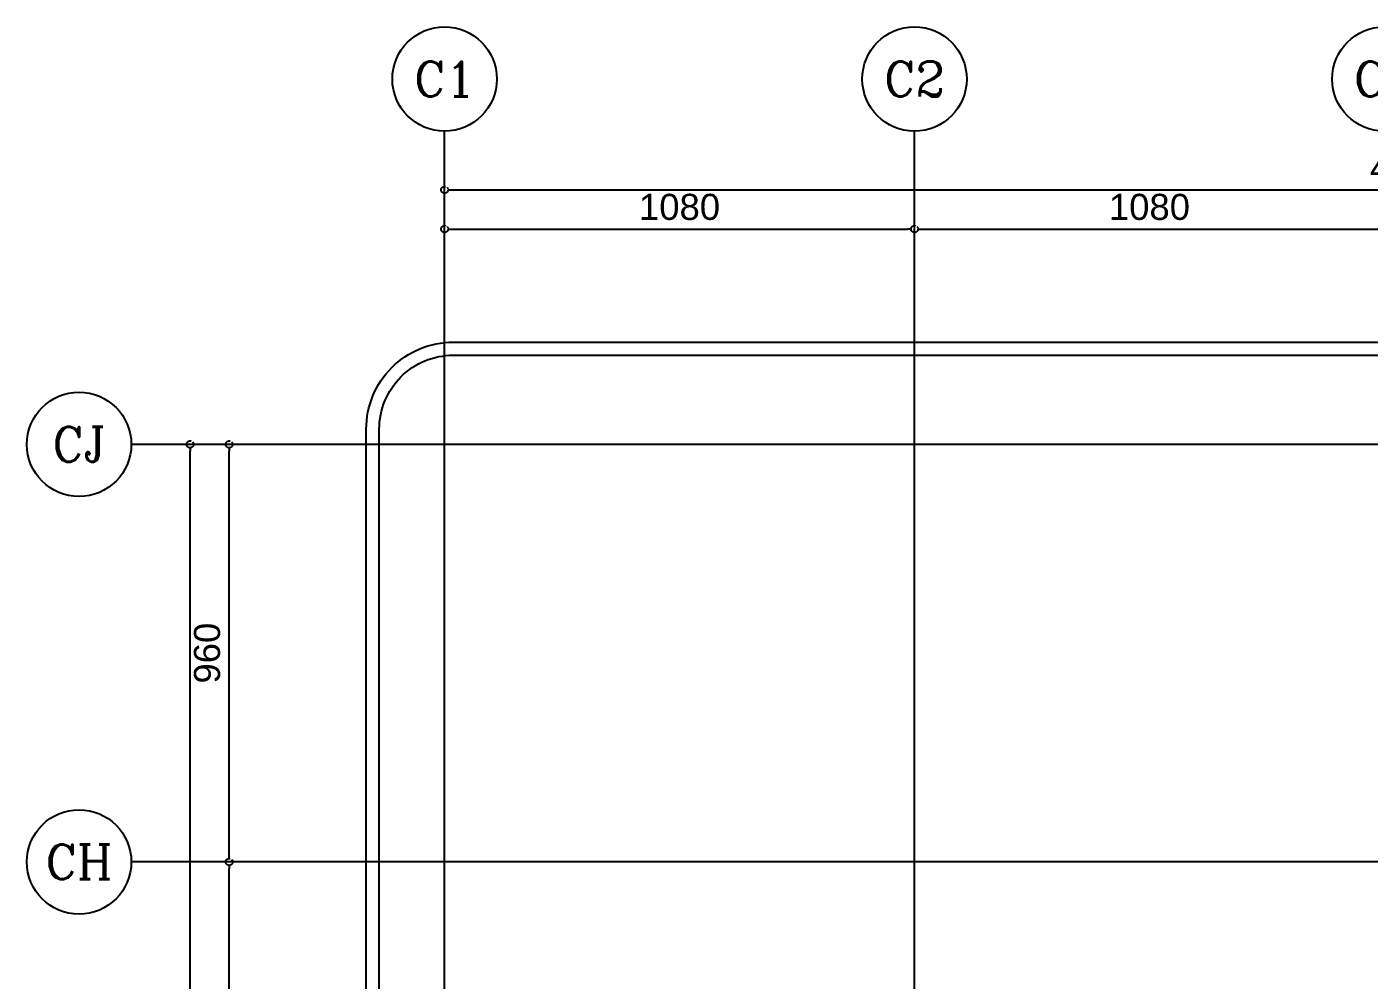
# Model space of a CAD drawing. Extents: x -18238 to -8686, y -1229 to 9502.
# Drawn here: x -18238 to -15153, y 7311 to 9502 of the extents above; entities that cross this region are included whole.
import ezdxf
from ezdxf.enums import TextEntityAlignment as Align

# ---------------------------------------------------------------- set-up
doc = ezdxf.new("R2010")
doc.units = 0
doc.linetypes.add('X-CUB3-LR20$0$COL-CEN-LIN', pattern=[3.25, 2.5, -0.25, 0.25, -0.25])
for name, color, linetype in [('X-CUB3-LR20$0$0-MC', 8, 'Continuous'), ('X-CUB3-LR20$0$0-NC', 8, 'Continuous'), ('X-CUB3-LR20$0$A-BLOCK', 8, 'Continuous'), ('X-CUB3-LR20$0$ASP_8', 8, 'Continuous'), ('X-CUB3-LR20$0$CCL', 8, 'X-CUB3-LR20$0$COL-CEN-LIN')]:
    doc.layers.add(name, color=color, linetype=linetype)
doc.styles.add('X-CUB3-LR20$0$COL-NUM', font='romanc')
doc.styles.add('X-CUB3-LR20$0$DIM', font='', dxfattribs={"width": 0.8})
doc.styles.add('X-CUB3-LR20$0$Gen-Text', font='arial.ttf', dxfattribs={"height": 2.5})
doc.styles.get('X-CUB3-LR20$0$DIM').set_extended_font_data('MingLiU')
doc.dimstyles.new('X-CUB3-LR20$0$CIRL', dxfattribs={"dimtxt": 50, "dimasz": 25, "dimexe": 16, "dimexo": 0, "dimgap": 6, "dimtad": 1, "dimdsep": 46, "dimtxsty": 'X-CUB3-LR20$0$DIM', "dimblk": 'X-CUB3-LR20$0$_DotBlank', "dimcen": 10, "dimdle": 16, "dimclrd": 256, "dimclre": 256, "dimclrt": 6, "dimadec": 0, "dimazin": 0, "dimtfac": 1, "dimtix": 1, "dimtmove": 2, "dimatfit": 3, "dimldrblk": 'X-CUB3-LR20$0$ARROW', "dimfxl": 1, "dimtolj": 1, "dimtzin": 0, "dimarcsym": 0})

# ---------------------------------------------------------------- blocks, each defined once
blk = doc.blocks.new('X-CUB3-LR20$0$cn-y')
at = {"layer": 'X-CUB3-LR20$0$0-MC'}
blk.add_circle((-50, 0), 50, dxfattribs=at)
at = {"layer": 'X-CUB3-LR20$0$0-NC', "style": 'X-CUB3-LR20$0$COL-NUM'}
blk.add_attdef('GRID-Y', text='', height=50, dxfattribs=at).set_placement((-50, 0), align=Align.MIDDLE_CENTER)
blk = doc.blocks.new('X-CUB3-LR20$0$_DotBlank')
at = {"color": 0, "linetype": 'ByBlock', "lineweight": -2}
blk.add_line((-0.5, 0), (-1, 0), dxfattribs=at)
blk.add_circle((0, 0), 0.5, dxfattribs=at)
blk = doc.blocks.new('*D65')
at = {"layer": 'DefPoints', "color": 0, "transparency": 16777216}
for p in [(0, 9847.5), (-4440, 9757.5), (0, 9757.5)]:
    blk.add_point(p, dxfattribs=at)
at = {"layer": 'X-CUB3-LR20$0$CCL', "lineweight": -2}
for p, q in [((-4440, 9757.5), (-4440, 9867.5)), ((-4424, 9847.5), (-16, 9847.5)), ((0, 9757.5), (0, 9867.5))]:
    blk.add_line(p, q, dxfattribs=at)
at = {"layer": 'X-CUB3-LR20$0$CCL', "lineweight": -2, "xscale": 16, "yscale": 16, "zscale": 16, "rotation": 180}
blk.add_blockref('X-CUB3-LR20$0$_DotBlank', (-4440, 9847.5), dxfattribs=at)
at = {"layer": 'X-CUB3-LR20$0$CCL', "lineweight": -2, "xscale": 16, "yscale": 16, "zscale": 16}
blk.add_blockref('X-CUB3-LR20$0$_DotBlank', (0, 9847.5), dxfattribs=at)
at = {"layer": 'X-CUB3-LR20$0$CCL', "color": 6, "insert": (-2220, 9898.1), "char_height": 2.5, "attachment_point": 5, "style": 'X-CUB3-LR20$0$Gen-Text'}
blk.add_mtext('\\A1;{\\H24x;4440}', dxfattribs=at)
blk = doc.blocks.new('X-CUB3-LR20$0$ARROW')
at = {"color": 3}
blk.add_solid([(0, 0), (-2.4, -0.4), (-2.4, 0.4)], dxfattribs=at)
blk = doc.blocks.new('*D66')
at = {"layer": 'DefPoints', "color": 0, "transparency": 16777216}
for p in [(-3360, 9757.5), (-4440, 9667.5), (-3360, 9667.5)]:
    blk.add_point(p, dxfattribs=at)
at = {"layer": 'X-CUB3-LR20$0$CCL', "lineweight": -2}
for p, q in [((-4440, 9667.5), (-4440, 9777.5)), ((-4424, 9757.5), (-3376, 9757.5)), ((-3360, 9667.5), (-3360, 9777.5))]:
    blk.add_line(p, q, dxfattribs=at)
at = {"layer": 'X-CUB3-LR20$0$CCL', "lineweight": -2, "xscale": 16, "yscale": 16, "zscale": 16, "rotation": 180}
blk.add_blockref('X-CUB3-LR20$0$_DotBlank', (-4440, 9757.5), dxfattribs=at)
at = {"layer": 'X-CUB3-LR20$0$CCL', "lineweight": -2, "xscale": 16, "yscale": 16, "zscale": 16}
blk.add_blockref('X-CUB3-LR20$0$_DotBlank', (-3360, 9757.5), dxfattribs=at)
at = {"layer": 'X-CUB3-LR20$0$CCL', "color": 6, "insert": (-3900, 9808.1), "char_height": 2.5, "attachment_point": 5, "style": 'X-CUB3-LR20$0$Gen-Text'}
blk.add_mtext('\\A1;{\\H24x;1080}', dxfattribs=at)
blk = doc.blocks.new('*D67')
at = {"layer": 'DefPoints', "color": 0, "transparency": 16777216}
for p in [(-2280, 9757.5), (-3360, 9667.5), (-2280, 9667.5)]:
    blk.add_point(p, dxfattribs=at)
at = {"layer": 'X-CUB3-LR20$0$CCL', "lineweight": -2}
for p, q in [((-3360, 9667.5), (-3360, 9777.5)), ((-3344, 9757.5), (-2296, 9757.5)), ((-2280, 9667.5), (-2280, 9777.5))]:
    blk.add_line(p, q, dxfattribs=at)
at = {"layer": 'X-CUB3-LR20$0$CCL', "lineweight": -2, "xscale": 16, "yscale": 16, "zscale": 16, "rotation": 180}
blk.add_blockref('X-CUB3-LR20$0$_DotBlank', (-3360, 9757.5), dxfattribs=at)
at = {"layer": 'X-CUB3-LR20$0$CCL', "lineweight": -2, "xscale": 16, "yscale": 16, "zscale": 16}
blk.add_blockref('X-CUB3-LR20$0$_DotBlank', (-2280, 9757.5), dxfattribs=at)
at = {"layer": 'X-CUB3-LR20$0$CCL', "color": 6, "insert": (-2820, 9808.1), "char_height": 2.5, "attachment_point": 5, "style": 'X-CUB3-LR20$0$Gen-Text'}
blk.add_mtext('\\A1;{\\H24x;1080}', dxfattribs=at)
blk = doc.blocks.new('*D70')
at = {"layer": 'DefPoints', "color": 0, "transparency": 16777216}
for p in [(-5025, 9262.5), (-4935, 9262.5), (-4935, 1582.5)]:
    blk.add_point(p, dxfattribs=at)
at = {"layer": 'X-CUB3-LR20$0$CCL', "lineweight": -2}
for p, q in [((-4935, 9262.5), (-5045, 9262.5)), ((-5025, 1598.5), (-5025, 9246.5)), ((-4935, 1582.5), (-5045, 1582.5))]:
    blk.add_line(p, q, dxfattribs=at)
at = {"layer": 'X-CUB3-LR20$0$CCL', "lineweight": -2, "xscale": 16, "yscale": 16, "zscale": 16}
for p, rotation in [((-5025, 9262.5), 90), ((-5025, 1582.5), 270)]:
    blk.add_blockref('X-CUB3-LR20$0$_DotBlank', p, dxfattribs=dict(at, rotation=rotation))
at = {"layer": 'X-CUB3-LR20$0$CCL', "color": 6, "insert": (-5075.6, 5422.5), "char_height": 2.5, "attachment_point": 5, "rotation": 90, "style": 'X-CUB3-LR20$0$Gen-Text'}
blk.add_mtext('\\A1;{\\H24x;7680}', dxfattribs=at)
blk = doc.blocks.new('*D77')
at = {"layer": 'DefPoints', "color": 0, "transparency": 16777216}
for p in [(-4935, 8302.5), (-4845, 8302.5), (-4845, 7342.5)]:
    blk.add_point(p, dxfattribs=at)
at = {"layer": 'X-CUB3-LR20$0$CCL', "lineweight": -2}
for p, q in [((-4845, 8302.5), (-4955, 8302.5)), ((-4935, 7358.5), (-4935, 8286.5)), ((-4845, 7342.5), (-4955, 7342.5))]:
    blk.add_line(p, q, dxfattribs=at)
at = {"layer": 'X-CUB3-LR20$0$CCL', "lineweight": -2, "xscale": 16, "yscale": 16, "zscale": 16}
for p, rotation in [((-4935, 8302.5), 90), ((-4935, 7342.5), 270)]:
    blk.add_blockref('X-CUB3-LR20$0$_DotBlank', p, dxfattribs=dict(at, rotation=rotation))
at = {"layer": 'X-CUB3-LR20$0$CCL', "color": 6, "insert": (-4985.6, 7822.5), "char_height": 2.5, "attachment_point": 5, "rotation": 90, "style": 'X-CUB3-LR20$0$Gen-Text'}
blk.add_mtext('\\A1;{\\H24x;960}', dxfattribs=at)
blk = doc.blocks.new('*D78')
at = {"layer": 'DefPoints', "color": 0, "transparency": 16777216}
for p in [(-4935, 9262.5), (-4845, 9262.5), (-4845, 8302.5)]:
    blk.add_point(p, dxfattribs=at)
at = {"layer": 'X-CUB3-LR20$0$CCL', "lineweight": -2}
for p, q in [((-4845, 9262.5), (-4955, 9262.5)), ((-4935, 8318.5), (-4935, 9246.5)), ((-4845, 8302.5), (-4955, 8302.5))]:
    blk.add_line(p, q, dxfattribs=at)
at = {"layer": 'X-CUB3-LR20$0$CCL', "lineweight": -2, "xscale": 16, "yscale": 16, "zscale": 16}
for p, rotation in [((-4935, 9262.5), 90), ((-4935, 8302.5), 270)]:
    blk.add_blockref('X-CUB3-LR20$0$_DotBlank', p, dxfattribs=dict(at, rotation=rotation))
at = {"layer": 'X-CUB3-LR20$0$CCL', "color": 6, "insert": (-4985.6, 8782.5), "char_height": 2.5, "attachment_point": 5, "rotation": 90, "style": 'X-CUB3-LR20$0$Gen-Text'}
blk.add_mtext('\\A1;{\\H24x;960}', dxfattribs=at)
blk = doc.blocks.new('X-CUB3-LR20$0$CUB3-LR10')
at = {"layer": 'X-CUB3-LR20$0$CCL'}
for p, q in [((-4440, 0), (-4440, 9982.459)), ((-3360, 0), (-3360, 9982.459)), ((720, 9262.459), (-5160, 9262.459)), ((720, 8302.459), (-5160, 8302.459))]:
    blk.add_line(p, q, dxfattribs=at)
at = {"layer": 'X-CUB3-LR20$0$A-BLOCK'}
ref = blk.add_blockref('X-CUB3-LR20$0$cn-y', (-4320, 10102.459), dxfattribs=dict(at, xscale=2.399999999999997, yscale=2.399999999999997, zscale=2.399999999999997))
ref.add_attrib('GRID-Y', 'C1', dxfattribs={"layer": 'X-CUB3-LR20$0$0-NC', "height": 80, "style": 'X-CUB3-LR20$0$COL-NUM'}).set_placement((-4440, 10102.459), align=Align.MIDDLE_CENTER)
ref = blk.add_blockref('X-CUB3-LR20$0$cn-y', (-3240, 10102.459), dxfattribs=dict(at, xscale=2.399999999999997, yscale=2.399999999999997, zscale=2.399999999999997))
ref.add_attrib('GRID-Y', 'C2', dxfattribs={"layer": 'X-CUB3-LR20$0$0-NC', "height": 80, "style": 'X-CUB3-LR20$0$COL-NUM'}).set_placement((-3360, 10102.459), align=Align.MIDDLE_CENTER)
ref = blk.add_blockref('X-CUB3-LR20$0$cn-y', (-2160, 10102.459), dxfattribs=dict(at, xscale=2.399999999999997, yscale=2.399999999999997, zscale=2.399999999999997))
ref.add_attrib('GRID-Y', 'C3', dxfattribs={"layer": 'X-CUB3-LR20$0$0-NC', "height": 80, "style": 'X-CUB3-LR20$0$COL-NUM'}).set_placement((-2280, 10102.459), align=Align.MIDDLE_CENTER)
ref = blk.add_blockref('X-CUB3-LR20$0$cn-y', (-5160, 9262.459), dxfattribs=dict(at, xscale=2.399999999999997, yscale=2.399999999999997, zscale=2.399999999999997))
ref.add_attrib('GRID-Y', 'CJ', dxfattribs={"layer": 'X-CUB3-LR20$0$0-NC', "height": 80, "style": 'X-CUB3-LR20$0$COL-NUM'}).set_placement((-5280, 9262.459), align=Align.MIDDLE_CENTER)
ref = blk.add_blockref('X-CUB3-LR20$0$cn-y', (-5160, 8302.459), dxfattribs=dict(at, xscale=2.399999999999997, yscale=2.399999999999997, zscale=2.399999999999997))
ref.add_attrib('GRID-Y', 'CH', dxfattribs={"layer": 'X-CUB3-LR20$0$0-NC', "height": 80, "style": 'X-CUB3-LR20$0$COL-NUM'}).set_placement((-5280, 8302.459), align=Align.MIDDLE_CENTER)
at = {"layer": 'X-CUB3-LR20$0$CCL'}
for base, p1, p2, picture, middle in [((0, 9847.459), (-4440, 9757.459), (0, 9757.459), '*D65', (-2220, 9898.093)), ((-3360, 9757.459), (-4440, 9667.459), (-3360, 9667.459), '*D66', (-3900, 9808.093)), ((-2280, 9757.459), (-3360, 9667.459), (-2280, 9667.459), '*D67', (-2820, 9808.093))]:
    dim = blk.add_linear_dim(base=base, p1=p1, p2=p2, text='{\\H24x;<>}', dimstyle='X-CUB3-LR20$0$CIRL', override={"dimtxt": 60, "dimasz": 16, "dimexe": 20, "dimgap": 20, "dimtxsty": 'X-CUB3-LR20$0$Gen-Text'}, dxfattribs=at)
    dim.commit()
    dim.dimension.update_dxf_attribs({"geometry": picture, "text_midpoint": middle})
for base, p1, p2, picture, middle in [((-5025, 9262.459), (-4935, 1582.459), (-4935, 9262.459), '*D70', (-5075.634, 5422.459)), ((-4935, 9262.459), (-4845, 8302.459), (-4845, 9262.459), '*D78', (-4985.634, 8782.459)), ((-4935, 8302.459), (-4845, 7342.459), (-4845, 8302.459), '*D77', (-4985.634, 7822.459))]:
    dim = blk.add_linear_dim(base=base, p1=p1, p2=p2, angle=90, text='{\\H24x;<>}', dimstyle='X-CUB3-LR20$0$CIRL', override={"dimtxt": 60, "dimasz": 16, "dimexe": 20, "dimgap": 20, "dimtxsty": 'X-CUB3-LR20$0$Gen-Text'}, dxfattribs=at)
    dim.commit()
    dim.dimension.update_dxf_attribs({"geometry": picture, "text_midpoint": middle})
blk = doc.blocks.new('X-CUB3-LR20')
at = {"layer": 'X-CUB3-LR20$0$ASP_8'}
for points in [[(-17373.1, 1497.5), (-17373.1, 1727.5, -0.414214), (-17458.1, 1812.5), (-17458.1, 6702.5, -0.414214), (-17373.1, 6787.5), (-17373.1, 7044, -0.414214), (-17458.1, 7129), (-17458.1, 8577.5, -0.414214), (-17258.1, 8777.5), (-12943.1, 8777.5, -0.414214), (-12743.1, 8577.5), (-12743.1, 767.5), (-14941.6, 767.5)], [(-17343.1, 1497.5), (-17343.1, 1757.5), (-17373.1, 1757.5), (-17373.1, 1757.5, -0.414214), (-17428.1, 1812.5), (-17428.1, 6702.5, -0.414214), (-17373.1, 6757.5), (-17343.1, 6757.5), (-17343.1, 7074), (-17373.1, 7074, -0.414214), (-17428.1, 7129), (-17428.1, 8577.5, -0.414214), (-17258.1, 8747.5), (-12943.1, 8747.5, -0.414214), (-12773.1, 8577.5), (-12773.1, 8577.5), (-12773.1, 797.5), (-14941.6, 797.5)]]:
    blk.add_lwpolyline(points, format="xyb", dxfattribs=at)
at = {"layer": 'X-CUB3-LR20$0$CCL'}
blk.add_blockref('X-CUB3-LR20$0$CUB3-LR10', (-12838.1, -720), dxfattribs=at)

msp = doc.modelspace()

# ---------------------------------------------------------------- block references
msp.add_blockref('X-CUB3-LR20', (0, 0))

doc.saveas('drawing.dxf')
